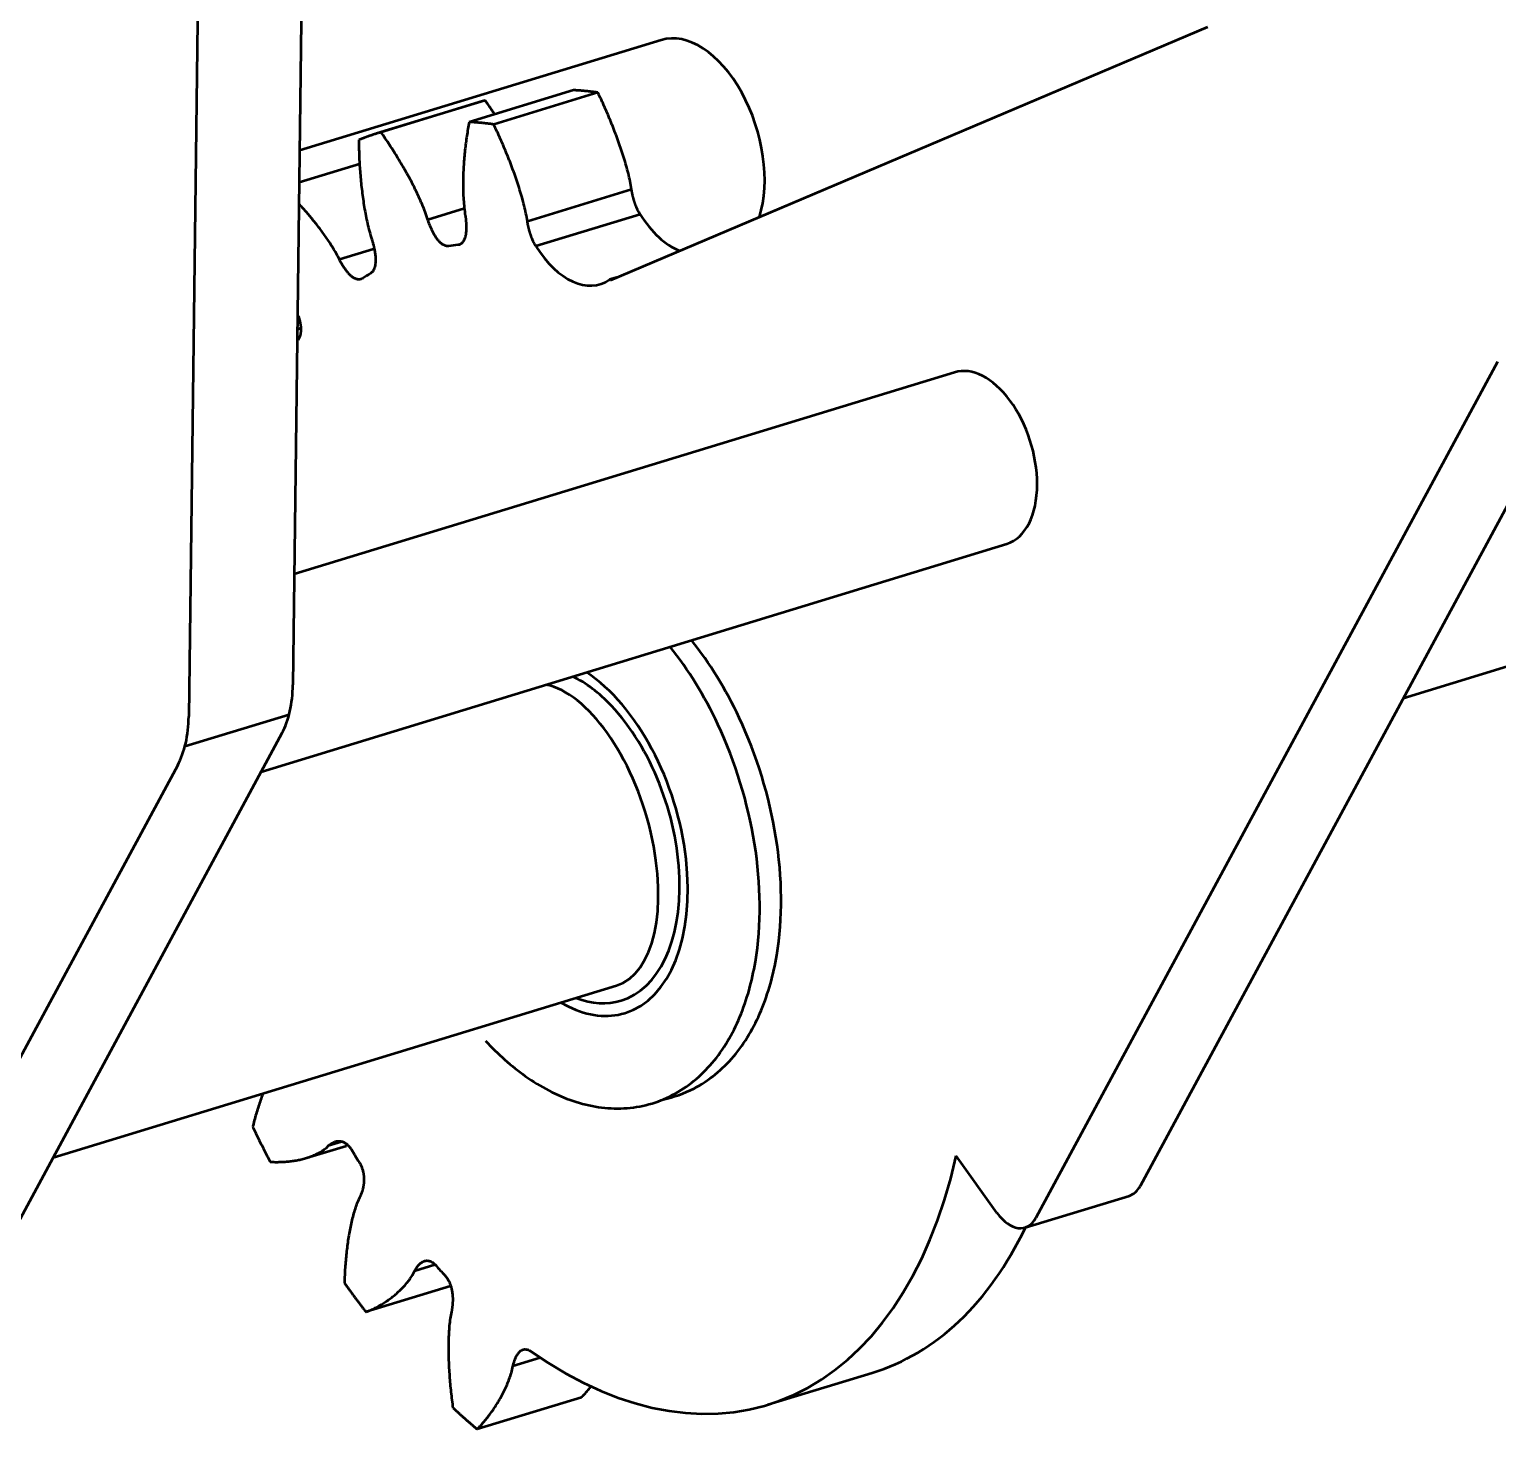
# Model space of a CAD drawing. Header units: inches. Extents: x -122986 to 27550, y -4965 to 6170.
# Drawn here: x 2880.5 to 2946.1, y 624.1 to 686.6 of the extents above; entities that cross this region are included whole.
import ezdxf

# ---------------------------------------------------------------- set-up
doc = ezdxf.new("R2010")
doc.units = ezdxf.units.IN
doc.header["$LTSCALE"] = 2
doc.header["$MEASUREMENT"] = 0
doc.layers.add('1 Đậm', color=7, linetype='Continuous', lineweight=50)

msp = doc.modelspace()

# ---------------------------------------------------------------- linework, layer by layer
at = {"layer": '1 Đậm', "lineweight": 50}
for p, q in [((2888.291, 706.417), (2887.653, 655.941)), ((2892.744, 692.004), (2892.307, 657.363)), ((2906.486, 675.428), (2933.169, 686.735)), ((2908.76, 686.14), (2892.607, 681.204)), ((2904.833, 683.903), (2900.179, 682.481)), ((2900.826, 683.428), (2896.172, 682.006)), ((2900.892, 683.448), (2896.238, 682.026)), ((2905.928, 683.797), (2901.275, 682.375)), ((2895.321, 680.62), (2892.59, 679.786)), ((2907.434, 679.463), (2902.78, 678.042)), ((2899.976, 678.618), (2898.334, 678.117)), ((2907.817, 678.359), (2903.164, 676.937)), ((2895.906, 676.803), (2894.387, 676.338)), ((2906.758, 675.543), (2906.448, 675.448)), ((2892.623, 673.26), (2892.507, 673.225)), ((2950.763, 673.202), (2930.144, 634.98)), ((2946.109, 671.78), (2925.491, 633.558)), ((2921.854, 671.304), (2892.37, 662.296)), ((2921.854, 671.304), (2921.854, 671.304)), ((2890.893, 653.48), (2924.191, 663.654)), ((2941.895, 656.765), (2949.788, 659.176)), ((2892.137, 656.024), (2887.483, 654.602)), ((2891.817, 655.192), (2871.198, 616.97)), ((2887.163, 653.771), (2866.545, 615.548)), ((2881.6, 636.252), (2906.755, 643.937)), ((2892.912, 636.237), (2894.699, 636.783)), ((2894.48, 636.955), (2893.887, 636.774)), ((2923.749, 633.789), (2921.929, 636.323)), ((2925.009, 633.13), (2929.663, 634.552)), ((2898.642, 631.462), (2897.741, 631.186)), ((2899.349, 630.513), (2895.573, 629.359)), ((2903.354, 627.316), (2902.135, 626.944)), ((2913.521, 625.223), (2918.175, 626.644)), ((2905.193, 625.547), (2900.539, 624.125))]:
    msp.add_line(p, q, dxfattribs=at)
for points in [[(2905.928, 683.797), (2905.906, 683.8), (2905.884, 683.803), (2905.862, 683.806), (2905.84, 683.809), (2905.818, 683.812), (2905.796, 683.815), (2905.774, 683.818), (2905.752, 683.821), (2905.73, 683.823), (2905.708, 683.826), (2905.686, 683.829), (2905.664, 683.831), (2905.642, 683.834), (2905.62, 683.836), (2905.598, 683.839), (2905.576, 683.841), (2905.554, 683.844), (2905.532, 683.846), (2905.51, 683.849), (2905.488, 683.851), (2905.466, 683.853), (2905.444, 683.856), (2905.422, 683.858), (2905.4, 683.86), (2905.379, 683.862), (2905.357, 683.864), (2905.335, 683.866), (2905.313, 683.868), (2905.291, 683.87), (2905.269, 683.872), (2905.247, 683.874), (2905.225, 683.876), (2905.203, 683.878), (2905.181, 683.88), (2905.16, 683.881), (2905.138, 683.883), (2905.116, 683.885), (2905.094, 683.886), (2905.072, 683.888), (2905.05, 683.89), (2905.029, 683.891), (2905.007, 683.893), (2904.985, 683.894), (2904.963, 683.895), (2904.941, 683.897), (2904.92, 683.898), (2904.898, 683.899), (2904.876, 683.901), (2904.854, 683.902), (2904.833, 683.903)], [(2901.307, 682.842), (2901.298, 682.855), (2901.29, 682.867), (2901.282, 682.879), (2901.274, 682.892), (2901.266, 682.904), (2901.258, 682.916), (2901.249, 682.928), (2901.241, 682.941), (2901.233, 682.953), (2901.225, 682.965), (2901.217, 682.978), (2901.208, 682.99), (2901.2, 683.002), (2901.192, 683.014), (2901.184, 683.027), (2901.175, 683.039), (2901.167, 683.051), (2901.159, 683.063), (2901.151, 683.075), (2901.142, 683.088), (2901.134, 683.1), (2901.126, 683.112), (2901.118, 683.124), (2901.109, 683.136), (2901.101, 683.148), (2901.093, 683.16), (2901.084, 683.172), (2901.076, 683.185), (2901.068, 683.197), (2901.059, 683.209), (2901.051, 683.221), (2901.043, 683.233), (2901.034, 683.245), (2901.026, 683.257), (2901.018, 683.269), (2901.009, 683.281), (2901.001, 683.293), (2900.993, 683.305), (2900.984, 683.317), (2900.976, 683.329), (2900.967, 683.341), (2900.959, 683.353), (2900.951, 683.365), (2900.942, 683.377), (2900.934, 683.389), (2900.925, 683.401), (2900.917, 683.412), (2900.908, 683.424), (2900.9, 683.436), (2900.892, 683.448)], [(2907.434, 679.463), (2907.421, 679.553), (2907.406, 679.643), (2907.389, 679.733), (2907.371, 679.823), (2907.352, 679.913), (2907.331, 680.003), (2907.31, 680.093), (2907.288, 680.183), (2907.265, 680.273), (2907.242, 680.362), (2907.218, 680.452), (2907.193, 680.541), (2907.167, 680.63), (2907.141, 680.719), (2907.115, 680.808), (2907.088, 680.896), (2907.06, 680.985), (2907.032, 681.073), (2907.003, 681.161), (2906.974, 681.249), (2906.944, 681.337), (2906.914, 681.425), (2906.884, 681.512), (2906.853, 681.599), (2906.821, 681.687), (2906.79, 681.773), (2906.758, 681.86), (2906.725, 681.946), (2906.692, 682.033), (2906.659, 682.119), (2906.626, 682.205), (2906.592, 682.29), (2906.557, 682.376), (2906.523, 682.461), (2906.488, 682.546), (2906.453, 682.631), (2906.417, 682.716), (2906.381, 682.8), (2906.345, 682.884), (2906.309, 682.968), (2906.272, 683.052), (2906.235, 683.136), (2906.197, 683.219), (2906.16, 683.302), (2906.122, 683.385), (2906.084, 683.468), (2906.045, 683.551), (2906.006, 683.633), (2905.967, 683.715), (2905.928, 683.797)], [(2896.238, 682.026), (2896.218, 682.02), (2896.198, 682.014), (2896.178, 682.008), (2896.158, 682.002), (2896.138, 681.996), (2896.118, 681.99), (2896.098, 681.983), (2896.078, 681.977), (2896.058, 681.971), (2896.038, 681.965), (2896.018, 681.958), (2895.998, 681.952), (2895.978, 681.945), (2895.958, 681.939), (2895.938, 681.932), (2895.919, 681.926), (2895.899, 681.919), (2895.879, 681.912), (2895.859, 681.906), (2895.839, 681.899), (2895.819, 681.892), (2895.8, 681.885), (2895.78, 681.879), (2895.76, 681.872), (2895.74, 681.865), (2895.72, 681.858), (2895.701, 681.851), (2895.681, 681.844), (2895.661, 681.837), (2895.642, 681.83), (2895.622, 681.823), (2895.602, 681.815), (2895.582, 681.808), (2895.563, 681.801), (2895.543, 681.794), (2895.524, 681.786), (2895.504, 681.779), (2895.484, 681.772), (2895.465, 681.764), (2895.445, 681.757), (2895.426, 681.749), (2895.406, 681.742), (2895.386, 681.734), (2895.367, 681.726), (2895.347, 681.719), (2895.328, 681.711), (2895.308, 681.703), (2895.289, 681.695), (2895.269, 681.688), (2895.25, 681.68)], [(2898.334, 678.117), (2898.307, 678.205), (2898.277, 678.293), (2898.247, 678.38), (2898.215, 678.467), (2898.182, 678.553), (2898.148, 678.639), (2898.113, 678.724), (2898.078, 678.809), (2898.042, 678.894), (2898.006, 678.978), (2897.968, 679.061), (2897.931, 679.144), (2897.892, 679.227), (2897.854, 679.309), (2897.814, 679.391), (2897.775, 679.473), (2897.735, 679.554), (2897.694, 679.635), (2897.653, 679.715), (2897.612, 679.795), (2897.57, 679.874), (2897.528, 679.954), (2897.486, 680.032), (2897.443, 680.111), (2897.4, 680.189), (2897.357, 680.267), (2897.313, 680.344), (2897.269, 680.421), (2897.225, 680.498), (2897.18, 680.574), (2897.136, 680.65), (2897.09, 680.725), (2897.045, 680.801), (2896.999, 680.875), (2896.954, 680.95), (2896.907, 681.024), (2896.861, 681.098), (2896.814, 681.171), (2896.768, 681.245), (2896.72, 681.317), (2896.673, 681.39), (2896.626, 681.462), (2896.578, 681.534), (2896.53, 681.605), (2896.482, 681.676), (2896.433, 681.747), (2896.385, 681.817), (2896.336, 681.887), (2896.287, 681.957), (2896.238, 682.026)], [(2900.179, 682.481), (2900.165, 682.405), (2900.151, 682.328), (2900.137, 682.25), (2900.124, 682.173), (2900.111, 682.095), (2900.098, 682.017), (2900.086, 681.938), (2900.074, 681.86), (2900.062, 681.781), (2900.051, 681.702), (2900.04, 681.622), (2900.03, 681.543), (2900.019, 681.463), (2900.01, 681.382), (2900, 681.302), (2899.992, 681.221), (2899.983, 681.14), (2899.975, 681.058), (2899.967, 680.977), (2899.96, 680.895), (2899.953, 680.813), (2899.947, 680.73), (2899.941, 680.647), (2899.936, 680.564), (2899.93, 680.481), (2899.926, 680.397), (2899.922, 680.314), (2899.918, 680.23), (2899.915, 680.145), (2899.913, 680.06), (2899.911, 679.975), (2899.909, 679.89), (2899.908, 679.805), (2899.908, 679.719), (2899.908, 679.633), (2899.909, 679.547), (2899.91, 679.46), (2899.913, 679.373), (2899.915, 679.286), (2899.919, 679.199), (2899.923, 679.111), (2899.928, 679.023), (2899.934, 678.935), (2899.941, 678.846), (2899.949, 678.757), (2899.958, 678.668), (2899.968, 678.579), (2899.979, 678.49), (2899.992, 678.4), (2900.007, 678.31)], [(2901.275, 682.375), (2901.253, 682.378), (2901.231, 682.381), (2901.208, 682.384), (2901.186, 682.387), (2901.164, 682.39), (2901.142, 682.393), (2901.12, 682.396), (2901.098, 682.399), (2901.076, 682.401), (2901.054, 682.404), (2901.032, 682.407), (2901.01, 682.409), (2900.988, 682.412), (2900.966, 682.415), (2900.944, 682.417), (2900.922, 682.42), (2900.9, 682.422), (2900.878, 682.424), (2900.856, 682.427), (2900.835, 682.429), (2900.813, 682.431), (2900.791, 682.434), (2900.769, 682.436), (2900.747, 682.438), (2900.725, 682.44), (2900.703, 682.442), (2900.681, 682.444), (2900.659, 682.446), (2900.637, 682.448), (2900.615, 682.45), (2900.593, 682.452), (2900.572, 682.454), (2900.55, 682.456), (2900.528, 682.458), (2900.506, 682.46), (2900.484, 682.461), (2900.462, 682.463), (2900.44, 682.465), (2900.419, 682.466), (2900.397, 682.468), (2900.375, 682.469), (2900.353, 682.471), (2900.331, 682.472), (2900.31, 682.474), (2900.288, 682.475), (2900.266, 682.476), (2900.244, 682.478), (2900.222, 682.479), (2900.201, 682.48), (2900.179, 682.481)], [(2902.78, 678.042), (2902.767, 678.131), (2902.752, 678.221), (2902.735, 678.311), (2902.717, 678.401), (2902.698, 678.492), (2902.678, 678.581), (2902.657, 678.671), (2902.635, 678.761), (2902.612, 678.851), (2902.588, 678.94), (2902.564, 679.03), (2902.539, 679.119), (2902.514, 679.208), (2902.488, 679.297), (2902.461, 679.386), (2902.434, 679.475), (2902.406, 679.563), (2902.378, 679.651), (2902.349, 679.74), (2902.32, 679.828), (2902.291, 679.915), (2902.261, 680.003), (2902.23, 680.09), (2902.199, 680.178), (2902.168, 680.265), (2902.136, 680.352), (2902.104, 680.438), (2902.072, 680.525), (2902.039, 680.611), (2902.006, 680.697), (2901.972, 680.783), (2901.938, 680.869), (2901.904, 680.954), (2901.869, 681.039), (2901.834, 681.124), (2901.799, 681.209), (2901.764, 681.294), (2901.728, 681.378), (2901.691, 681.463), (2901.655, 681.547), (2901.618, 681.63), (2901.581, 681.714), (2901.544, 681.797), (2901.506, 681.881), (2901.468, 681.964), (2901.43, 682.046), (2901.392, 682.129), (2901.353, 682.211), (2901.314, 682.293), (2901.275, 682.375)], [(2895.25, 681.68), (2895.251, 681.593), (2895.252, 681.507), (2895.254, 681.42), (2895.255, 681.334), (2895.258, 681.247), (2895.26, 681.16), (2895.263, 681.072), (2895.266, 680.985), (2895.27, 680.898), (2895.274, 680.81), (2895.279, 680.722), (2895.283, 680.634), (2895.288, 680.546), (2895.294, 680.458), (2895.3, 680.37), (2895.306, 680.282), (2895.313, 680.193), (2895.32, 680.105), (2895.328, 680.016), (2895.336, 679.927), (2895.345, 679.838), (2895.353, 679.749), (2895.363, 679.66), (2895.373, 679.571), (2895.383, 679.481), (2895.394, 679.392), (2895.405, 679.302), (2895.416, 679.213), (2895.428, 679.123), (2895.441, 679.033), (2895.454, 678.944), (2895.468, 678.854), (2895.482, 678.764), (2895.497, 678.674), (2895.512, 678.584), (2895.528, 678.494), (2895.545, 678.404), (2895.562, 678.314), (2895.58, 678.224), (2895.599, 678.133), (2895.618, 678.043), (2895.638, 677.953), (2895.659, 677.863), (2895.68, 677.774), (2895.703, 677.684), (2895.726, 677.594), (2895.751, 677.505), (2895.777, 677.416), (2895.804, 677.327), (2895.834, 677.24)], [(2907.817, 678.359), (2907.805, 678.378), (2907.793, 678.396), (2907.781, 678.415), (2907.77, 678.435), (2907.758, 678.455), (2907.747, 678.475), (2907.736, 678.495), (2907.725, 678.515), (2907.715, 678.536), (2907.704, 678.557), (2907.694, 678.578), (2907.684, 678.599), (2907.674, 678.62), (2907.665, 678.642), (2907.655, 678.663), (2907.646, 678.685), (2907.637, 678.707), (2907.629, 678.729), (2907.62, 678.751), (2907.612, 678.774), (2907.604, 678.796), (2907.596, 678.818), (2907.588, 678.841), (2907.58, 678.864), (2907.573, 678.886), (2907.566, 678.909), (2907.559, 678.932), (2907.552, 678.955), (2907.545, 678.978), (2907.538, 679.001), (2907.532, 679.024), (2907.525, 679.047), (2907.519, 679.07), (2907.513, 679.093), (2907.507, 679.116), (2907.501, 679.139), (2907.496, 679.162), (2907.49, 679.185), (2907.485, 679.208), (2907.48, 679.231), (2907.475, 679.255), (2907.47, 679.278), (2907.465, 679.301), (2907.46, 679.324), (2907.455, 679.347), (2907.451, 679.371), (2907.446, 679.394), (2907.442, 679.417), (2907.438, 679.44), (2907.434, 679.463)], [(2894.387, 676.338), (2894.358, 676.398), (2894.329, 676.457), (2894.298, 676.515), (2894.267, 676.572), (2894.235, 676.629), (2894.203, 676.685), (2894.171, 676.741), (2894.138, 676.796), (2894.105, 676.851), (2894.071, 676.905), (2894.037, 676.959), (2894.003, 677.013), (2893.969, 677.066), (2893.935, 677.119), (2893.9, 677.171), (2893.865, 677.224), (2893.83, 677.275), (2893.794, 677.327), (2893.759, 677.378), (2893.723, 677.429), (2893.687, 677.479), (2893.651, 677.529), (2893.614, 677.579), (2893.578, 677.629), (2893.541, 677.678), (2893.505, 677.727), (2893.468, 677.775), (2893.431, 677.824), (2893.393, 677.872), (2893.356, 677.919), (2893.319, 677.967), (2893.281, 678.014), (2893.243, 678.061), (2893.205, 678.107), (2893.168, 678.154), (2893.129, 678.2), (2893.091, 678.245), (2893.053, 678.291), (2893.015, 678.336), (2892.976, 678.381), (2892.938, 678.426), (2892.899, 678.47), (2892.86, 678.514), (2892.821, 678.558), (2892.782, 678.602), (2892.743, 678.645), (2892.704, 678.689), (2892.665, 678.731), (2892.626, 678.774), (2892.586, 678.817)], [(2899.26, 676.944), (2899.239, 676.942), (2899.217, 676.942), (2899.195, 676.943), (2899.172, 676.945), (2899.15, 676.95), (2899.127, 676.955), (2899.104, 676.963), (2899.081, 676.971), (2899.057, 676.982), (2899.034, 676.993), (2899.011, 677.006), (2898.988, 677.021), (2898.966, 677.037), (2898.943, 677.054), (2898.92, 677.072), (2898.898, 677.091), (2898.876, 677.112), (2898.854, 677.134), (2898.833, 677.156), (2898.812, 677.18), (2898.791, 677.204), (2898.771, 677.229), (2898.751, 677.255), (2898.731, 677.282), (2898.712, 677.31), (2898.693, 677.338), (2898.674, 677.366), (2898.656, 677.395), (2898.638, 677.425), (2898.62, 677.455), (2898.603, 677.486), (2898.586, 677.517), (2898.57, 677.548), (2898.554, 677.58), (2898.538, 677.612), (2898.522, 677.644), (2898.507, 677.677), (2898.492, 677.71), (2898.477, 677.743), (2898.463, 677.776), (2898.449, 677.809), (2898.435, 677.843), (2898.422, 677.877), (2898.408, 677.911), (2898.395, 677.945), (2898.382, 677.979), (2898.37, 678.013), (2898.358, 678.047), (2898.346, 678.082), (2898.334, 678.117)], [(2900.007, 678.31), (2900.012, 678.274), (2900.017, 678.239), (2900.021, 678.204), (2900.025, 678.168), (2900.029, 678.133), (2900.032, 678.098), (2900.035, 678.063), (2900.038, 678.028), (2900.041, 677.993), (2900.043, 677.958), (2900.045, 677.924), (2900.046, 677.889), (2900.047, 677.855), (2900.048, 677.82), (2900.048, 677.786), (2900.048, 677.752), (2900.047, 677.719), (2900.046, 677.685), (2900.045, 677.652), (2900.043, 677.619), (2900.04, 677.587), (2900.037, 677.555), (2900.033, 677.523), (2900.029, 677.492), (2900.024, 677.461), (2900.018, 677.431), (2900.012, 677.401), (2900.005, 677.372), (2899.997, 677.343), (2899.989, 677.316), (2899.98, 677.289), (2899.97, 677.262), (2899.96, 677.237), (2899.948, 677.213), (2899.936, 677.189), (2899.923, 677.167), (2899.91, 677.146), (2899.896, 677.126), (2899.881, 677.107), (2899.865, 677.089), (2899.848, 677.073), (2899.831, 677.058), (2899.814, 677.045), (2899.795, 677.032), (2899.776, 677.022), (2899.757, 677.013), (2899.737, 677.005), (2899.716, 676.999), (2899.695, 676.995), (2899.674, 676.992)], [(2903.164, 676.937), (2903.152, 676.956), (2903.139, 676.975), (2903.128, 676.994), (2903.116, 677.013), (2903.104, 677.033), (2903.093, 677.053), (2903.082, 677.073), (2903.071, 677.093), (2903.061, 677.114), (2903.051, 677.135), (2903.04, 677.156), (2903.03, 677.177), (2903.021, 677.198), (2903.011, 677.22), (2903.002, 677.242), (2902.993, 677.263), (2902.984, 677.285), (2902.975, 677.307), (2902.967, 677.329), (2902.958, 677.352), (2902.95, 677.374), (2902.942, 677.397), (2902.934, 677.419), (2902.927, 677.442), (2902.919, 677.464), (2902.912, 677.487), (2902.905, 677.51), (2902.898, 677.533), (2902.891, 677.556), (2902.885, 677.579), (2902.878, 677.602), (2902.872, 677.625), (2902.866, 677.648), (2902.859, 677.671), (2902.854, 677.694), (2902.848, 677.717), (2902.842, 677.74), (2902.837, 677.763), (2902.831, 677.787), (2902.826, 677.81), (2902.821, 677.833), (2902.816, 677.856), (2902.811, 677.879), (2902.806, 677.902), (2902.802, 677.926), (2902.797, 677.949), (2902.793, 677.972), (2902.788, 677.995), (2902.784, 678.018), (2902.78, 678.042)], [(2895.834, 677.24), (2895.844, 677.205), (2895.854, 677.169), (2895.864, 677.134), (2895.874, 677.099), (2895.884, 677.064), (2895.893, 677.028), (2895.902, 676.993), (2895.911, 676.957), (2895.919, 676.922), (2895.927, 676.886), (2895.935, 676.851), (2895.942, 676.815), (2895.949, 676.78), (2895.956, 676.744), (2895.962, 676.708), (2895.968, 676.673), (2895.973, 676.637), (2895.978, 676.602), (2895.983, 676.567), (2895.986, 676.531), (2895.99, 676.496), (2895.993, 676.461), (2895.995, 676.427), (2895.997, 676.392), (2895.998, 676.358), (2895.998, 676.324), (2895.998, 676.29), (2895.997, 676.256), (2895.995, 676.223), (2895.993, 676.191), (2895.989, 676.159), (2895.985, 676.127), (2895.98, 676.096), (2895.975, 676.066), (2895.968, 676.036), (2895.961, 676.008), (2895.953, 675.98), (2895.943, 675.953), (2895.933, 675.927), (2895.923, 675.902), (2895.911, 675.878), (2895.898, 675.855), (2895.885, 675.834), (2895.871, 675.813), (2895.856, 675.794), (2895.84, 675.777), (2895.824, 675.76), (2895.807, 675.746), (2895.789, 675.732), (2895.77, 675.72)], [(2895.413, 675.498), (2895.395, 675.487), (2895.375, 675.477), (2895.356, 675.469), (2895.335, 675.462), (2895.314, 675.457), (2895.293, 675.453), (2895.272, 675.451), (2895.25, 675.451), (2895.227, 675.452), (2895.205, 675.455), (2895.182, 675.459), (2895.159, 675.464), (2895.136, 675.471), (2895.113, 675.48), (2895.09, 675.489), (2895.067, 675.501), (2895.044, 675.513), (2895.021, 675.526), (2894.998, 675.541), (2894.975, 675.557), (2894.953, 675.574), (2894.93, 675.592), (2894.908, 675.611), (2894.885, 675.631), (2894.864, 675.651), (2894.842, 675.673), (2894.82, 675.695), (2894.799, 675.718), (2894.778, 675.741), (2894.757, 675.766), (2894.737, 675.79), (2894.716, 675.816), (2894.696, 675.842), (2894.676, 675.868), (2894.656, 675.895), (2894.637, 675.923), (2894.618, 675.95), (2894.599, 675.978), (2894.58, 676.007), (2894.561, 676.036), (2894.543, 676.065), (2894.525, 676.094), (2894.507, 676.124), (2894.489, 676.154), (2894.472, 676.184), (2894.454, 676.214), (2894.437, 676.245), (2894.42, 676.276), (2894.404, 676.307), (2894.387, 676.338)], [(2892.552, 673.829), (2892.559, 673.806), (2892.566, 673.782), (2892.573, 673.759), (2892.58, 673.735), (2892.587, 673.711), (2892.593, 673.687), (2892.599, 673.663), (2892.605, 673.64), (2892.611, 673.616), (2892.616, 673.592), (2892.621, 673.568), (2892.626, 673.544), (2892.631, 673.52), (2892.635, 673.496), (2892.639, 673.472), (2892.643, 673.448), (2892.646, 673.424), (2892.649, 673.4), (2892.652, 673.376), (2892.655, 673.353), (2892.657, 673.329), (2892.659, 673.305), (2892.66, 673.282), (2892.661, 673.259), (2892.661, 673.235), (2892.662, 673.212), (2892.662, 673.19), (2892.661, 673.167), (2892.66, 673.145), (2892.659, 673.123), (2892.657, 673.101), (2892.654, 673.079), (2892.652, 673.058), (2892.649, 673.037), (2892.645, 673.016), (2892.641, 672.996), (2892.637, 672.976), (2892.632, 672.956), (2892.627, 672.937), (2892.621, 672.918), (2892.615, 672.9), (2892.609, 672.882), (2892.602, 672.865), (2892.594, 672.848), (2892.587, 672.832), (2892.578, 672.816), (2892.57, 672.801), (2892.561, 672.786), (2892.552, 672.772), (2892.542, 672.759)], [(2890.973, 639.115), (2890.962, 639.087), (2890.937, 639.021), (2890.912, 638.955), (2890.888, 638.888), (2890.864, 638.821), (2890.84, 638.753), (2890.817, 638.685), (2890.794, 638.616), (2890.772, 638.547), (2890.75, 638.478), (2890.728, 638.408), (2890.706, 638.338), (2890.685, 638.267), (2890.665, 638.196), (2890.644, 638.125), (2890.624, 638.054), (2890.605, 637.982), (2890.585, 637.909), (2890.566, 637.837), (2890.548, 637.764), (2890.529, 637.691), (2890.511, 637.618)], [(2890.511, 637.618), (2890.526, 637.586), (2890.542, 637.555), (2890.557, 637.523), (2890.572, 637.492), (2890.588, 637.46), (2890.603, 637.429), (2890.618, 637.397), (2890.634, 637.366), (2890.649, 637.334), (2890.664, 637.303), (2890.68, 637.272), (2890.695, 637.24), (2890.711, 637.209), (2890.726, 637.178), (2890.742, 637.147), (2890.757, 637.115), (2890.773, 637.084), (2890.788, 637.053), (2890.804, 637.022), (2890.819, 636.99), (2890.835, 636.959), (2890.85, 636.928), (2890.866, 636.897), (2890.882, 636.866), (2890.897, 636.835), (2890.913, 636.804), (2890.929, 636.772), (2890.944, 636.741), (2890.96, 636.71), (2890.976, 636.679), (2890.992, 636.648), (2891.008, 636.617), (2891.023, 636.586), (2891.039, 636.555), (2891.055, 636.524), (2891.071, 636.494), (2891.087, 636.463), (2891.103, 636.432), (2891.119, 636.401), (2891.134, 636.37), (2891.15, 636.339), (2891.166, 636.308), (2891.182, 636.278), (2891.198, 636.247), (2891.214, 636.216), (2891.23, 636.185), (2891.246, 636.155), (2891.263, 636.124), (2891.279, 636.093), (2891.295, 636.062)], [(2891.295, 636.062), (2891.351, 636.06), (2891.407, 636.058), (2891.463, 636.056), (2891.519, 636.055), (2891.575, 636.055), (2891.631, 636.055), (2891.687, 636.056), (2891.743, 636.057), (2891.798, 636.059), (2891.853, 636.061), (2891.909, 636.064), (2891.964, 636.068), (2892.019, 636.072), (2892.074, 636.077), (2892.128, 636.082), (2892.183, 636.088), (2892.237, 636.095), (2892.291, 636.102), (2892.345, 636.11), (2892.399, 636.118), (2892.453, 636.128), (2892.507, 636.137), (2892.56, 636.148), (2892.613, 636.159), (2892.666, 636.171), (2892.719, 636.184), (2892.772, 636.197), (2892.824, 636.212), (2892.876, 636.226), (2892.928, 636.242), (2892.98, 636.259), (2893.031, 636.276), (2893.082, 636.294), (2893.133, 636.313), (2893.184, 636.333), (2893.234, 636.354), (2893.284, 636.376), (2893.334, 636.399), (2893.383, 636.423), (2893.432, 636.448), (2893.48, 636.474), (2893.528, 636.501), (2893.575, 636.529), (2893.622, 636.559), (2893.669, 636.59), (2893.714, 636.622), (2893.759, 636.657), (2893.803, 636.693), (2893.846, 636.732), (2893.887, 636.774)], [(2893.887, 636.774), (2893.905, 636.789), (2893.922, 636.803), (2893.939, 636.817), (2893.957, 636.831), (2893.975, 636.844), (2893.993, 636.857), (2894.011, 636.869), (2894.03, 636.881), (2894.048, 636.893), (2894.067, 636.903), (2894.086, 636.914), (2894.106, 636.924), (2894.125, 636.933), (2894.145, 636.942), (2894.165, 636.95), (2894.185, 636.958), (2894.205, 636.964), (2894.226, 636.97), (2894.246, 636.976), (2894.267, 636.98), (2894.289, 636.984), (2894.31, 636.987), (2894.332, 636.989), (2894.353, 636.99), (2894.375, 636.99), (2894.398, 636.989), (2894.42, 636.987), (2894.442, 636.984), (2894.465, 636.98), (2894.488, 636.975), (2894.511, 636.968), (2894.534, 636.96), (2894.557, 636.951), (2894.58, 636.941), (2894.603, 636.93), (2894.626, 636.917), (2894.649, 636.903), (2894.672, 636.887), (2894.695, 636.871), (2894.717, 636.853), (2894.74, 636.833), (2894.762, 636.813), (2894.783, 636.791), (2894.805, 636.768), (2894.826, 636.744), (2894.846, 636.719), (2894.866, 636.693), (2894.885, 636.665), (2894.904, 636.637), (2894.922, 636.608)], [(2895.269, 636.041), (2895.287, 636.012), (2895.305, 635.981), (2895.321, 635.95), (2895.337, 635.918), (2895.352, 635.885), (2895.366, 635.852), (2895.38, 635.818), (2895.392, 635.784), (2895.404, 635.749), (2895.415, 635.714), (2895.425, 635.679), (2895.434, 635.644), (2895.443, 635.608), (2895.45, 635.573), (2895.457, 635.537), (2895.462, 635.502), (2895.467, 635.466), (2895.471, 635.431), (2895.475, 635.396), (2895.477, 635.361), (2895.479, 635.326), (2895.479, 635.292), (2895.48, 635.258), (2895.479, 635.224), (2895.478, 635.191), (2895.476, 635.158), (2895.473, 635.126), (2895.47, 635.094), (2895.467, 635.062), (2895.462, 635.031), (2895.458, 635), (2895.452, 634.969), (2895.447, 634.939), (2895.44, 634.909), (2895.434, 634.879), (2895.427, 634.85), (2895.419, 634.822), (2895.411, 634.793), (2895.403, 634.765), (2895.395, 634.738), (2895.386, 634.71), (2895.377, 634.683), (2895.367, 634.657), (2895.358, 634.63), (2895.348, 634.605), (2895.337, 634.579), (2895.327, 634.554), (2895.316, 634.529), (2895.305, 634.504), (2895.294, 634.479)], [(2895.294, 634.479), (2895.262, 634.421), (2895.233, 634.36), (2895.205, 634.297), (2895.179, 634.233), (2895.153, 634.167), (2895.129, 634.101), (2895.105, 634.033), (2895.082, 633.964), (2895.06, 633.895), (2895.039, 633.825), (2895.019, 633.754), (2894.999, 633.682), (2894.979, 633.61), (2894.961, 633.537), (2894.943, 633.463), (2894.925, 633.389), (2894.908, 633.315), (2894.892, 633.24), (2894.876, 633.165), (2894.861, 633.089), (2894.846, 633.012), (2894.832, 632.935), (2894.818, 632.858), (2894.805, 632.781), (2894.792, 632.703), (2894.78, 632.624), (2894.768, 632.546), (2894.756, 632.467), (2894.745, 632.387), (2894.735, 632.308), (2894.725, 632.228), (2894.715, 632.148), (2894.705, 632.067), (2894.697, 631.986), (2894.688, 631.905), (2894.68, 631.824), (2894.672, 631.742), (2894.665, 631.66), (2894.658, 631.578), (2894.651, 631.496), (2894.645, 631.413), (2894.639, 631.33), (2894.634, 631.247), (2894.629, 631.164), (2894.624, 631.081), (2894.62, 630.997), (2894.616, 630.913), (2894.612, 630.829), (2894.609, 630.745), (2894.606, 630.66)], [(2897.741, 631.186), (2897.754, 631.209), (2897.766, 631.231), (2897.779, 631.253), (2897.793, 631.275), (2897.806, 631.296), (2897.82, 631.317), (2897.834, 631.338), (2897.848, 631.358), (2897.863, 631.378), (2897.877, 631.397), (2897.892, 631.416), (2897.908, 631.434), (2897.923, 631.452), (2897.939, 631.47), (2897.955, 631.487), (2897.972, 631.503), (2897.989, 631.519), (2898.006, 631.533), (2898.023, 631.548), (2898.041, 631.561), (2898.059, 631.574), (2898.077, 631.586), (2898.096, 631.597), (2898.115, 631.607), (2898.135, 631.616), (2898.154, 631.625), (2898.175, 631.632), (2898.195, 631.638), (2898.216, 631.643), (2898.237, 631.647), (2898.258, 631.65), (2898.28, 631.652), (2898.302, 631.652), (2898.324, 631.651), (2898.347, 631.648), (2898.369, 631.645), (2898.392, 631.64), (2898.415, 631.633), (2898.438, 631.625), (2898.461, 631.616), (2898.484, 631.605), (2898.508, 631.592), (2898.531, 631.579), (2898.553, 631.564), (2898.576, 631.547), (2898.599, 631.529), (2898.621, 631.51), (2898.643, 631.489), (2898.665, 631.467), (2898.686, 631.444)], [(2895.573, 629.359), (2895.623, 629.38), (2895.673, 629.401), (2895.723, 629.423), (2895.773, 629.445), (2895.822, 629.468), (2895.872, 629.492), (2895.921, 629.516), (2895.97, 629.54), (2896.019, 629.565), (2896.067, 629.591), (2896.116, 629.617), (2896.164, 629.644), (2896.212, 629.671), (2896.259, 629.699), (2896.307, 629.727), (2896.354, 629.756), (2896.401, 629.786), (2896.448, 629.816), (2896.494, 629.847), (2896.54, 629.879), (2896.586, 629.911), (2896.632, 629.943), (2896.677, 629.977), (2896.722, 630.011), (2896.767, 630.045), (2896.811, 630.081), (2896.856, 630.117), (2896.899, 630.153), (2896.943, 630.191), (2896.986, 630.229), (2897.029, 630.268), (2897.071, 630.308), (2897.113, 630.348), (2897.155, 630.389), (2897.196, 630.431), (2897.237, 630.474), (2897.277, 630.518), (2897.317, 630.562), (2897.357, 630.608), (2897.395, 630.654), (2897.434, 630.702), (2897.471, 630.75), (2897.508, 630.8), (2897.544, 630.85), (2897.58, 630.902), (2897.615, 630.956), (2897.648, 631.01), (2897.681, 631.067), (2897.712, 631.125), (2897.741, 631.186)], [(2899.093, 630.996), (2899.114, 630.973), (2899.134, 630.948), (2899.155, 630.922), (2899.174, 630.895), (2899.193, 630.867), (2899.212, 630.838), (2899.23, 630.809), (2899.247, 630.778), (2899.263, 630.747), (2899.279, 630.715), (2899.294, 630.682), (2899.309, 630.649), (2899.322, 630.615), (2899.335, 630.581), (2899.347, 630.547), (2899.359, 630.512), (2899.369, 630.477), (2899.379, 630.441), (2899.388, 630.406), (2899.396, 630.371), (2899.404, 630.335), (2899.411, 630.299), (2899.417, 630.264), (2899.422, 630.228), (2899.427, 630.193), (2899.431, 630.158), (2899.435, 630.123), (2899.437, 630.088), (2899.44, 630.053), (2899.442, 630.018), (2899.443, 629.984), (2899.444, 629.95), (2899.444, 629.916), (2899.444, 629.882), (2899.443, 629.848), (2899.442, 629.815), (2899.44, 629.781), (2899.438, 629.748), (2899.436, 629.716), (2899.433, 629.683), (2899.43, 629.651), (2899.427, 629.619), (2899.423, 629.587), (2899.419, 629.556), (2899.415, 629.524), (2899.411, 629.493), (2899.406, 629.462), (2899.401, 629.431), (2899.395, 629.401), (2899.389, 629.371)], [(2894.606, 630.66), (2894.625, 630.634), (2894.644, 630.607), (2894.663, 630.58), (2894.682, 630.554), (2894.701, 630.527), (2894.72, 630.501), (2894.739, 630.474), (2894.758, 630.448), (2894.777, 630.421), (2894.797, 630.395), (2894.816, 630.368), (2894.835, 630.342), (2894.854, 630.316), (2894.873, 630.289), (2894.892, 630.263), (2894.912, 630.237), (2894.931, 630.211), (2894.95, 630.184), (2894.969, 630.158), (2894.989, 630.132), (2895.008, 630.106), (2895.027, 630.08), (2895.047, 630.054), (2895.066, 630.028), (2895.085, 630.002), (2895.105, 629.976), (2895.124, 629.95), (2895.143, 629.924), (2895.163, 629.898), (2895.182, 629.872), (2895.202, 629.846), (2895.221, 629.82), (2895.24, 629.794), (2895.26, 629.768), (2895.279, 629.743), (2895.299, 629.717), (2895.318, 629.691), (2895.338, 629.665), (2895.357, 629.64), (2895.377, 629.614), (2895.396, 629.588), (2895.416, 629.563), (2895.436, 629.537), (2895.455, 629.512), (2895.475, 629.486), (2895.494, 629.461), (2895.514, 629.435), (2895.534, 629.41), (2895.553, 629.384), (2895.573, 629.359)], [(2899.389, 629.371), (2899.372, 629.297), (2899.357, 629.221), (2899.343, 629.143), (2899.331, 629.065), (2899.32, 628.985), (2899.31, 628.905), (2899.301, 628.824), (2899.293, 628.743), (2899.286, 628.661), (2899.28, 628.579), (2899.274, 628.496), (2899.269, 628.412), (2899.265, 628.329), (2899.261, 628.245), (2899.258, 628.16), (2899.256, 628.075), (2899.254, 627.99), (2899.253, 627.905), (2899.252, 627.819), (2899.252, 627.734), (2899.252, 627.647), (2899.253, 627.561), (2899.255, 627.474), (2899.257, 627.388), (2899.259, 627.301), (2899.262, 627.213), (2899.265, 627.126), (2899.269, 627.039), (2899.273, 626.951), (2899.278, 626.863), (2899.283, 626.775), (2899.288, 626.687), (2899.294, 626.599), (2899.301, 626.511), (2899.307, 626.422), (2899.315, 626.334), (2899.322, 626.245), (2899.33, 626.156), (2899.338, 626.067), (2899.347, 625.978), (2899.356, 625.889), (2899.366, 625.8), (2899.376, 625.711), (2899.386, 625.621), (2899.396, 625.532), (2899.407, 625.442), (2899.418, 625.353), (2899.43, 625.263), (2899.442, 625.173), (2899.454, 625.084)], [(2902.135, 626.944), (2902.142, 626.973), (2902.149, 627.002), (2902.157, 627.03), (2902.165, 627.058), (2902.173, 627.086), (2902.182, 627.114), (2902.19, 627.142), (2902.199, 627.169), (2902.209, 627.195), (2902.218, 627.222), (2902.228, 627.248), (2902.239, 627.273), (2902.249, 627.299), (2902.26, 627.324), (2902.271, 627.348), (2902.283, 627.372), (2902.295, 627.395), (2902.308, 627.418), (2902.321, 627.44), (2902.334, 627.462), (2902.348, 627.483), (2902.362, 627.503), (2902.377, 627.522), (2902.392, 627.541), (2902.407, 627.559), (2902.423, 627.576), (2902.44, 627.592), (2902.457, 627.607), (2902.474, 627.621), (2902.492, 627.634), (2902.511, 627.646), (2902.53, 627.656), (2902.549, 627.666), (2902.569, 627.674), (2902.589, 627.681), (2902.61, 627.686), (2902.631, 627.691), (2902.653, 627.693), (2902.674, 627.694), (2902.696, 627.694), (2902.719, 627.692), (2902.741, 627.689), (2902.764, 627.684), (2902.787, 627.678), (2902.81, 627.67), (2902.833, 627.661), (2902.856, 627.65), (2902.879, 627.638), (2902.902, 627.624), (2902.925, 627.609)], [(2900.539, 624.125), (2900.58, 624.168), (2900.62, 624.211), (2900.661, 624.255), (2900.701, 624.299), (2900.741, 624.344), (2900.78, 624.389), (2900.819, 624.434), (2900.858, 624.48), (2900.897, 624.527), (2900.936, 624.574), (2900.974, 624.622), (2901.012, 624.67), (2901.049, 624.718), (2901.086, 624.768), (2901.123, 624.817), (2901.16, 624.867), (2901.196, 624.918), (2901.232, 624.969), (2901.268, 625.021), (2901.303, 625.073), (2901.338, 625.126), (2901.373, 625.179), (2901.407, 625.233), (2901.441, 625.287), (2901.474, 625.342), (2901.507, 625.398), (2901.54, 625.454), (2901.573, 625.511), (2901.604, 625.568), (2901.636, 625.626), (2901.667, 625.685), (2901.697, 625.744), (2901.727, 625.804), (2901.757, 625.864), (2901.786, 625.926), (2901.815, 625.988), (2901.843, 626.05), (2901.87, 626.114), (2901.897, 626.178), (2901.923, 626.242), (2901.948, 626.308), (2901.973, 626.375), (2901.997, 626.442), (2902.02, 626.51), (2902.042, 626.579), (2902.064, 626.65), (2902.084, 626.721), (2902.103, 626.794), (2902.12, 626.868), (2902.135, 626.944)], [(2905.193, 625.547), (2905.201, 625.556), (2905.21, 625.564), (2905.218, 625.573), (2905.227, 625.582), (2905.235, 625.591), (2905.244, 625.6), (2905.252, 625.609), (2905.26, 625.618), (2905.269, 625.627), (2905.277, 625.636), (2905.286, 625.645), (2905.294, 625.655), (2905.303, 625.664), (2905.311, 625.673), (2905.319, 625.682), (2905.328, 625.691), (2905.336, 625.7), (2905.344, 625.71), (2905.353, 625.719), (2905.361, 625.728), (2905.369, 625.737), (2905.378, 625.747), (2905.386, 625.756), (2905.394, 625.765), (2905.402, 625.775), (2905.411, 625.784), (2905.419, 625.793), (2905.427, 625.803), (2905.435, 625.812), (2905.443, 625.822), (2905.452, 625.831), (2905.46, 625.841), (2905.468, 625.85), (2905.476, 625.86), (2905.484, 625.869), (2905.492, 625.879), (2905.5, 625.889), (2905.509, 625.898), (2905.517, 625.908), (2905.525, 625.918), (2905.533, 625.927), (2905.541, 625.937), (2905.549, 625.947), (2905.557, 625.956), (2905.565, 625.966), (2905.573, 625.976), (2905.581, 625.986), (2905.589, 625.996), (2905.597, 626.006), (2905.605, 626.015)], [(2899.454, 625.084), (2899.476, 625.064), (2899.497, 625.044), (2899.519, 625.024), (2899.54, 625.004), (2899.562, 624.984), (2899.583, 624.965), (2899.605, 624.945), (2899.627, 624.925), (2899.648, 624.905), (2899.67, 624.886), (2899.691, 624.866), (2899.713, 624.846), (2899.735, 624.827), (2899.756, 624.807), (2899.778, 624.788), (2899.799, 624.768), (2899.821, 624.749), (2899.843, 624.729), (2899.864, 624.71), (2899.886, 624.691), (2899.908, 624.671), (2899.929, 624.652), (2899.951, 624.633), (2899.973, 624.614), (2899.994, 624.594), (2900.016, 624.575), (2900.038, 624.556), (2900.06, 624.537), (2900.081, 624.518), (2900.103, 624.499), (2900.125, 624.48), (2900.147, 624.461), (2900.168, 624.442), (2900.19, 624.423), (2900.212, 624.404), (2900.234, 624.385), (2900.255, 624.366), (2900.277, 624.348), (2900.299, 624.329), (2900.321, 624.31), (2900.343, 624.292), (2900.364, 624.273), (2900.386, 624.254), (2900.408, 624.236), (2900.43, 624.217), (2900.452, 624.199), (2900.474, 624.18), (2900.495, 624.162), (2900.517, 624.143), (2900.539, 624.125)]]:
    msp.add_lwpolyline(points, dxfattribs=at)
for centre, major_axis, start_param, end_param in [((2910.221, 681.358), (-1.461, 4.782), 3.840662, 6.283152), ((2909.448, 680.7), (1.233, -4.036), 5.143215, 5.848409), ((2905.668, 650.925), (-7.853, 25.702), 6.163097, 6.189257), ((2904.794, 679.278), (1.233, -4.036), 5.143215, 6.471304), ((2905.668, 650.925), (-7.853, 25.702), 0.141711, 0.167871), ((2905.668, 650.925), (-7.853, 25.702), 5.753686, 5.755959), ((2923.022, 667.479), (-1.169, 3.825), 4.231114, 6.283185), ((2923.022, 667.479), (-1.169, 3.825), 3.14157, 4.231114), ((2904.711, 650.632), (2.422, -7.929), 0, 2.524422), ((2889.151, 658.904), (-1.461, 4.782), 3.665892, 4.212681), ((2884.498, 657.482), (-1.461, 4.782), 3.665892, 4.212681), ((2904.711, 650.632), (2.422, -7.929), 5.717747, 5.783478), ((2904.711, 650.632), (2.422, -7.929), 5.783478, 6.283185), ((2905.668, 650.925), (-7.853, 25.702), 1.974306, 2.000467), ((2905.668, 650.925), (-7.853, 25.702), 2.497905, 3.942048), ((2929.078, 636.464), (-0.584, 1.913), 3.14159, 3.665892), ((2924.425, 635.042), (-0.584, 1.913), 2.095096, 3.665892), ((2910.322, 652.347), (7.853, -25.702), 0.000017, 0.566978), ((2905.668, 650.925), (-7.853, 25.702), 2.236106, 2.262266)]:
    msp.add_ellipse(centre, major_axis=major_axis, ratio=0.585049, start_param=start_param, end_param=end_param, dxfattribs=at)
at = {"layer": '1 Đậm'}
for start_param, end_param in [(2.27646, 2.640271), (0, 2.27646), (5.850766, 6.283185)]:
    msp.add_ellipse((2904.71, 650.632), major_axis=(2.253, -7.373), ratio=0.585049, start_param=start_param, end_param=end_param, dxfattribs=at)
at = {"layer": '1 Đậm', "ltscale": 15}
msp.add_ellipse((2904.71, 650.632), major_axis=(-2.045, 6.695), ratio=0.499222, start_param=3.141593, end_param=6.021093, dxfattribs=at)
at = {"layer": '1 Đậm'}
for points, knots in [([(2900.907, 641.469), (2901.466, 640.865), (2902.061, 640.333), (2903.366, 639.408), (2904.082, 639.029), (2905.563, 638.531), (2906.331, 638.413), (2907.848, 638.494), (2908.593, 638.697), (2909.938, 639.398), (2910.535, 639.892), (2911.538, 641.079), (2911.946, 641.77), (2912.583, 643.29), (2912.814, 644.12), (2913.235, 646.638), (2913.214, 648.448), (2912.632, 652.091), (2912.069, 653.92), (2910.691, 656.861), (2909.968, 658.039), (2909.15, 659.058)], [-0.881021, -0.881021, -0.881021, -0.881021, -0.648634, -0.648634, -0.396282, -0.396282, -0.143929, -0.143929, 0.108423, 0.108423, 0.360776, 0.360776, 0.613128, 0.613128, 0.865481, 0.865481, 1.337776, 1.337776, 1.810071, 1.810071, 2.17008, 2.17008, 2.17008, 2.17008]), ([(2908.836, 638.848), (2909.318, 638.947), (2909.785, 639.112), (2910.894, 639.69), (2911.492, 640.184), (2912.494, 641.371), (2912.902, 642.062), (2913.54, 643.583), (2913.77, 644.412), (2914.191, 646.93), (2914.17, 648.741), (2913.588, 652.383), (2913.025, 654.212), (2911.647, 657.153), (2910.925, 658.331), (2910.106, 659.35)], [-0.055436, -0.055436, -0.055436, -0.055436, 0.108423, 0.108423, 0.360776, 0.360776, 0.613128, 0.613128, 0.865481, 0.865481, 1.337776, 1.337776, 1.810071, 1.810071, 2.17008, 2.17008, 2.17008, 2.17008])]:
    msp.add_open_spline(points, degree=3, knots=knots, dxfattribs=at)

doc.saveas('drawing.dxf')
